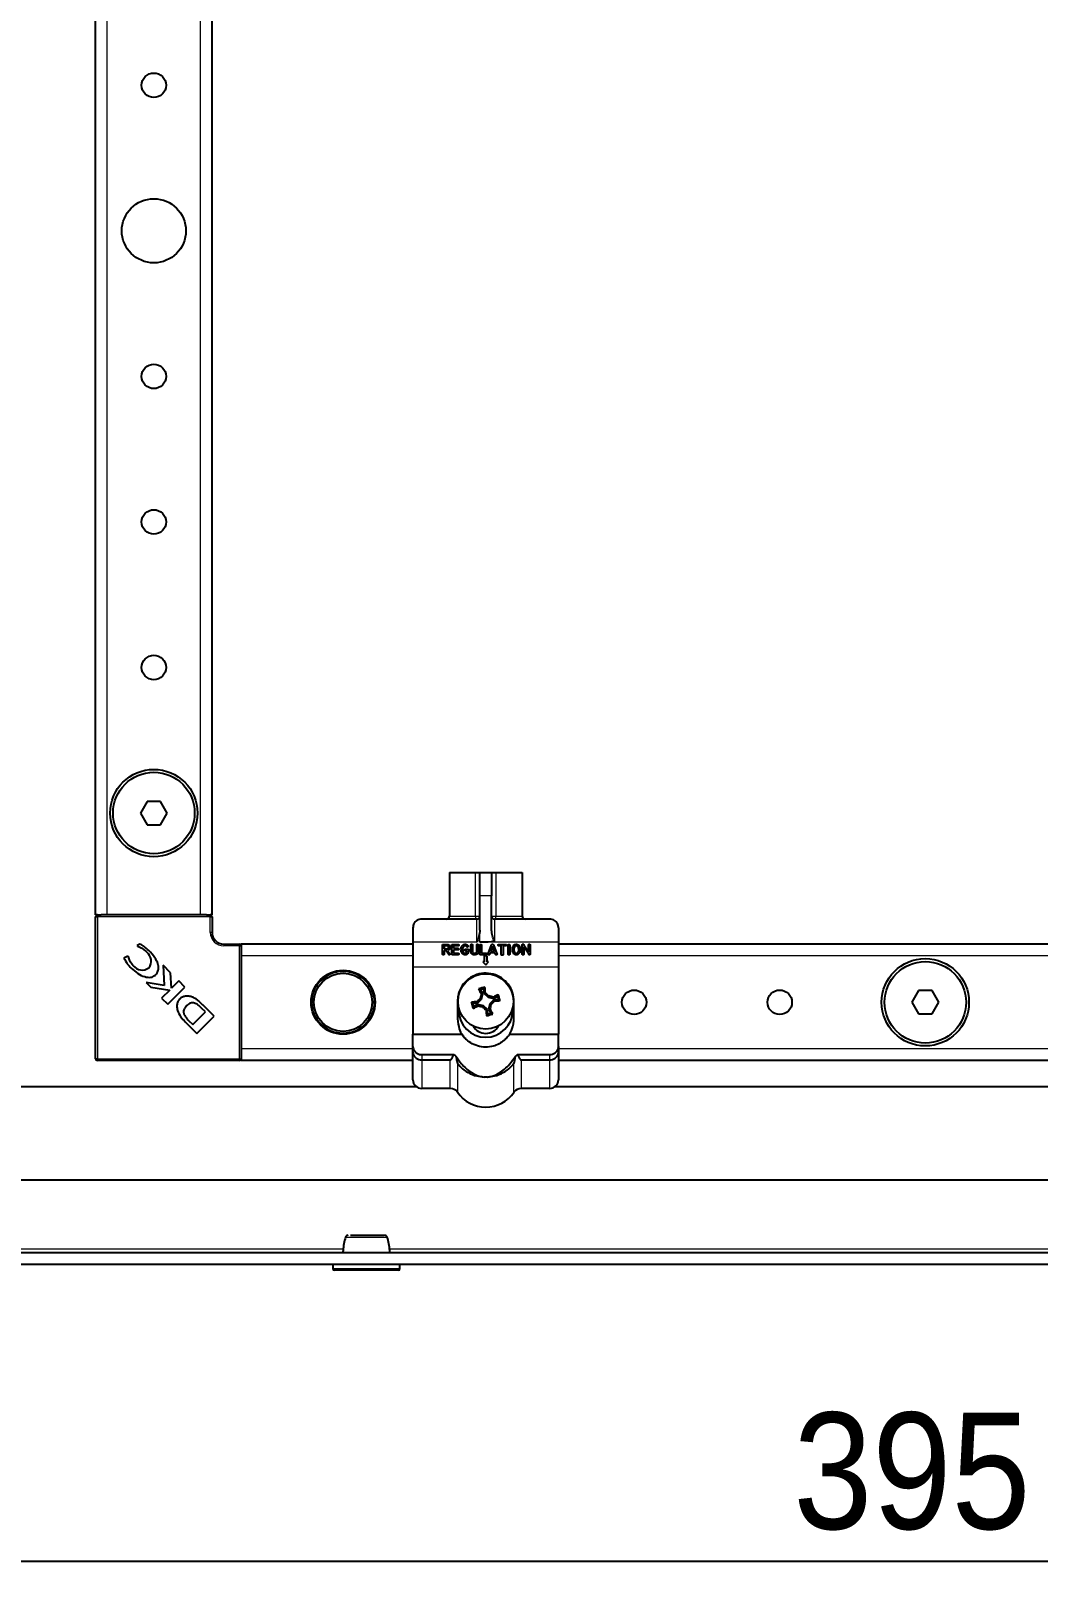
# Model space of a CAD drawing. Header units: millimetres. Extents: x -668 to 1488, y -492 to 1018.
# Drawn here: x -140.4 to 32.7, y -260.9 to 3.5 of the extents above; entities that cross this region are included whole.
import ezdxf

# ---------------------------------------------------------------- set-up
doc = ezdxf.new("R2010")
doc.units = ezdxf.units.MM
doc.linetypes.add('SLD-Сплошная', pattern=[0])
doc.layers.add('FORMAT', color=7, linetype='SLD-Сплошная')
doc.styles.add('SLDTEXTSTYLE0', font='GOTHICI.TTF', dxfattribs={"width": 0.913})
doc.styles.add('SLDTEXTSTYLE1', font='GOTHIC.TTF', dxfattribs={"width": 0.913})
doc.dimstyles.new('SLDDIMSTYLE0', dxfattribs={"dimtxt": 20, "dimasz": 10, "dimexe": 0, "dimexo": 0.0625, "dimgap": 5, "dimtad": 2, "dimdec": 1, "dimrnd": 1e-09, "dimzin": 12, "dimdsep": 46, "dimtxsty": 'SLDTEXTSTYLE0', "dimsah": 1, "dimcen": 0.09, "dimadec": 0, "dimazin": 3, "dimtfac": 1, "dimtofl": 0, "dimtmove": 0, "dimatfit": 3, "dimfxl": 0, "dimfrac": 2, "dimtolj": 1, "dimtzin": 12, "dimarcsym": 0})

# ---------------------------------------------------------------- blocks, each defined once
blk = doc.blocks.new('_D_8')
at = {"layer": 'FORMAT'}
for p, q in [((-184.72, -208.35), (-184.72, -260.34)), ((210.28, -208.35), (210.28, -260.34)), ((-184.72, -259.34), (210.28, -259.34))]:
    blk.add_line(p, q, dxfattribs=at)
for points in [[(-184.72, -259.34), (-174.72, -260.88), (-174.72, -257.8)], [(210.28, -259.34), (200.28, -257.8), (200.28, -260.88)]]:
    blk.add_solid(points, dxfattribs=at)
at = {"layer": 'FORMAT', "insert": (-9.39, -233.8), "char_height": 20, "attachment_point": 1, "style": 'SLDTEXTSTYLE1'}
blk.add_mtext('395', dxfattribs=at)

msp = doc.modelspace()

# ---------------------------------------------------------------- linework, layer by layer
at = {"color": 7, "linetype": 'SLD-Сплошная', "lineweight": 25}
for p, q in [((-129.22, -148.34), (-129.22, 686.66)), ((-109.22, -148.34), (-109.22, 686.66)), ((-120.38, -128.84), (-121.53, -130.84)), ((-118.07, -128.84), (-120.38, -128.84)), ((-116.91, -130.84), (-118.07, -128.84)), ((-121.53, -130.84), (-120.38, -132.84)), ((-118.07, -132.84), (-116.91, -130.84)), ((-120.38, -132.84), (-118.07, -132.84)), ((-68.47, -141.04), (-68.47, -148.54)), ((-68.47, -141.04), (-63.95, -141.04)), ((-63.95, -141.04), (-63.22, -141.04)), ((-63.22, -141.04), (-61.22, -141.04)), ((-63.22, -145.04), (-63.22, -141.04)), ((-61.22, -141.04), (-61.22, -145.04)), ((-61.22, -141.04), (-60.5, -141.04)), ((-60.5, -141.04), (-55.97, -141.04)), ((-55.97, -141.04), (-55.97, -148.54)), ((-63.22, -150.98), (-63.22, -145.04)), ((-61.22, -150.98), (-61.22, -145.04)), ((-128.92, -148.34), (-129.22, -148.34)), ((-129.22, -173.04), (-129.22, -148.64)), ((-128.92, -148.34), (-128.28, -148.34)), ((-127.22, -148.34), (-128.28, -148.34)), ((-111.22, -148.34), (-127.22, -148.34)), ((-110.17, -148.34), (-111.22, -148.34)), ((-110.17, -148.34), (-109.52, -148.34)), ((-109.22, -148.34), (-109.52, -148.34)), ((-109.22, -148.64), (-109.22, -151.34)), ((-74.72, -150.54), (-74.72, -153.04)), ((-63.72, -149.04), (-73.22, -149.04)), ((-51.22, -149.04), (-60.72, -149.04)), ((-49.72, -150.54), (-49.72, -153.04)), ((-121.6, -153.35), (-122.11, -153.59)), ((-107.22, -153.34), (-104.52, -153.34)), ((-74.72, -153.34), (-104.22, -153.34)), ((-104.22, -153.34), (-104.22, -153.64)), ((-74.72, -153.04), (-74.72, -157.29)), ((-49.72, -153.04), (-49.72, -157.29)), ((130.78, -153.34), (-49.72, -153.34)), ((-123.68, -155.41), (-124.37, -155.74)), ((-123.54, -155.54), (-123.68, -155.41)), ((-122.11, -153.59), (-122, -153.7)), ((-104.22, -153.64), (-104.22, -154.29)), ((-104.22, -154.29), (-104.22, -155.34)), ((-104.22, -155.34), (-104.22, -171.34)), ((-69.63, -155.06), (-69.63, -153.39)), ((-69.63, -153.39), (-68.87, -153.39)), ((-68.87, -153.66), (-69.37, -153.66)), ((-69.37, -153.66), (-69.37, -154.16)), ((-69.37, -154.16), (-68.78, -154.16)), ((-69.08, -154.43), (-69.37, -154.43)), ((-69.37, -154.43), (-69.37, -155.06)), ((-68.58, -155.14), (-69.08, -154.43)), ((-68.77, -154.42), (-68.37, -155)), ((-68.02, -155.17), (-68.02, -153.39)), ((-68.02, -153.39), (-66.96, -153.39)), ((-66.96, -155.17), (-68.02, -155.17)), ((-66.96, -153.66), (-67.76, -153.66)), ((-67.76, -153.66), (-67.76, -154.07)), ((-67.76, -154.07), (-67.01, -154.07)), ((-67.01, -154.33), (-67.76, -154.33)), ((-67.76, -154.33), (-67.76, -154.9)), ((-67.76, -154.9), (-66.96, -154.9)), ((-65.69, -154.23), (-65.2, -154.23)), ((-65.49, -154.5), (-65.69, -154.5)), ((-65.2, -154.23), (-65.2, -154.53)), ((-64.76, -154.58), (-64.76, -153.5)), ((-64.5, -153.5), (-64.5, -154.58)), ((-63.76, -154.57), (-63.76, -153.5)), ((-63.49, -153.5), (-63.49, -154.57)), ((-63.21, -155.19), (-63.21, -153.53)), ((-62.14, -155.19), (-63.21, -155.19)), ((-62.94, -153.53), (-62.94, -154.93)), ((-62.94, -154.93), (-62.14, -154.93)), ((-61.97, -155.39), (-62.47, -155.39)), ((-62.47, -155.39), (-62.47, -156.39)), ((-61.97, -156.39), (-61.97, -155.39)), ((-61.78, -155.02), (-61.21, -153.48)), ((-61.44, -154.86), (-61.54, -155.1)), ((-60.63, -154.86), (-61.44, -154.86)), ((-61.05, -153.72), (-61.35, -154.59)), ((-61.35, -154.59), (-60.72, -154.59)), ((-60.72, -154.59), (-61.05, -153.72)), ((-60.89, -153.5), (-60.29, -155.02)), ((-60.54, -155.1), (-60.63, -154.86)), ((-59.54, -153.66), (-59.96, -153.66)), ((-59.95, -153.39), (-58.84, -153.39)), ((-59.54, -155.13), (-59.54, -153.66)), ((-58.83, -153.66), (-59.23, -153.66)), ((-59.23, -153.66), (-59.23, -155.13)), ((-58.36, -155.06), (-58.36, -153.53)), ((-58.1, -153.53), (-58.1, -155.06)), ((-55.94, -155.06), (-55.94, -153.5)), ((-54.84, -155.08), (-55.68, -153.82)), ((-55.68, -153.82), (-55.68, -155.05)), ((-55.67, -153.45), (-54.86, -154.69)), ((-54.86, -154.69), (-54.86, -153.51)), ((-54.6, -153.51), (-54.6, -155.06)), ((-117.64, -156.97), (-117.46, -160.44)), ((-116.35, -158.26), (-117.64, -156.97)), ((-116.17, -160.92), (-116.35, -158.26)), ((-74.72, -157.29), (-74.72, -168.79)), ((-62.72, -156.39), (-62.22, -156.89)), ((-62.47, -156.39), (-62.72, -156.39)), ((-62.22, -156.89), (-61.72, -156.39)), ((-61.72, -156.39), (-61.97, -156.39)), ((-49.72, -157.29), (-49.72, -168.79)), ((-120.55, -159.97), (-119.76, -160.77)), ((-117.46, -160.44), (-120.55, -159.97)), ((-119.76, -160.77), (-116.49, -161.26)), ((-116.49, -161.26), (-117.88, -162.64)), ((-116.83, -163.69), (-113.87, -160.73)), ((-114.93, -159.67), (-116.17, -160.92)), ((-113.87, -160.73), (-114.93, -159.67)), ((-63.13, -161.16), (-63.43, -161.04)), ((-63.13, -161.16), (-62.55, -160.99)), ((-62.73, -161.85), (-63.13, -161.16)), ((-62.55, -160.99), (-62.36, -160.72)), ((-62.55, -160.99), (-62.52, -161.79)), ((-117.88, -162.64), (-116.83, -163.69)), ((-110.76, -163.85), (-110.78, -163.83)), ((-108.87, -165.74), (-110.76, -163.85)), ((-67.07, -163.19), (-67.07, -166.19)), ((-64.43, -163.52), (-64.69, -163.33)), ((-64.43, -163.52), (-63.63, -163.49)), ((-64.26, -164.1), (-64.43, -163.52)), ((-63.57, -163.7), (-64.26, -164.1)), ((-63.63, -163.49), (-63.73, -163.27)), ((-63.63, -163.49), (-62.96, -162.79)), ((-63.57, -163.7), (-63.53, -163.94)), ((-62.63, -163.93), (-63.57, -163.7)), ((-62.96, -162.79), (-63.17, -162.67)), ((-62.73, -161.85), (-62.97, -161.88)), ((-62.96, -162.79), (-62.73, -161.85)), ((-62.52, -161.79), (-62.3, -161.69)), ((-62.52, -161.79), (-61.82, -162.46)), ((-61.82, -162.46), (-61.7, -162.24)), ((-61.82, -162.46), (-60.88, -162.69)), ((-61.49, -163.6), (-61.72, -164.54)), ((-60.82, -162.9), (-61.49, -163.6)), ((-61.49, -163.6), (-61.27, -163.71)), ((-60.88, -162.69), (-60.91, -162.44)), ((-60.88, -162.69), (-60.19, -162.28)), ((-60.02, -162.86), (-60.82, -162.9)), ((-60.82, -162.9), (-60.72, -163.12)), ((-60.19, -162.28), (-60.07, -161.98)), ((-60.19, -162.28), (-60.02, -162.86)), ((-60.02, -162.86), (-59.75, -163.06)), ((-57.37, -166.19), (-57.37, -163.19)), ((12.12, -161.34), (10.97, -163.34)), ((10.97, -163.34), (12.12, -165.34)), ((14.43, -161.34), (12.12, -161.34)), ((15.59, -163.34), (14.43, -161.34)), ((14.43, -165.34), (15.59, -163.34)), ((-113.27, -166.45), (-112.53, -167.17)), ((-112.53, -167.17), (-110.35, -164.99)), ((-111.83, -168.7), (-108.87, -165.74)), ((-110.35, -164.99), (-111.03, -164.33)), ((-66.87, -164.69), (-67.07, -164.69)), ((-64.26, -164.1), (-64.38, -164.4)), ((-62.63, -163.93), (-62.74, -164.14)), ((-61.93, -164.6), (-62.63, -163.93)), ((-61.93, -164.6), (-62.15, -164.7)), ((-61.9, -165.4), (-62.09, -165.66)), ((-61.9, -165.4), (-61.93, -164.6)), ((-61.31, -165.23), (-61.9, -165.4)), ((-61.72, -164.54), (-61.47, -164.5)), ((-61.72, -164.54), (-61.31, -165.23)), ((-61.31, -165.23), (-61.01, -165.35)), ((-57.37, -164.69), (-57.57, -164.69)), ((12.12, -165.34), (14.43, -165.34)), ((-113.82, -166.7), (-111.83, -168.7)), ((-74.72, -170.94), (-74.72, -168.79)), ((-74.72, -168.79), (-66.32, -168.79)), ((-58.13, -168.79), (-49.72, -168.79)), ((-49.72, -170.94), (-49.72, -168.79)), ((-104.22, -171.34), (-104.22, -172.4)), ((-74.72, -171.85), (-74.72, -170.94)), ((-74.72, -176.64), (-74.72, -171.85)), ((-49.72, -170.94), (-49.72, -171.85)), ((-49.72, -171.85), (-49.72, -176.64)), ((-104.52, -173.34), (-128.92, -173.34)), ((-104.22, -172.4), (-104.22, -173.04)), ((-104.22, -173.04), (-104.22, -173.34)), ((-74.72, -173.34), (-104.22, -173.34)), ((-73.22, -172.33), (-67.71, -172.33)), ((-73.22, -173.22), (-68.31, -173.22)), ((-56.74, -172.33), (-51.22, -172.33)), ((-56.13, -173.22), (-51.22, -173.22)), ((130.78, -173.34), (-49.72, -173.34)), ((-74.12, -177.84), (-173.97, -177.84)), ((-68.31, -178.14), (-73.22, -178.14)), ((-51.22, -178.14), (-56.13, -178.14)), ((156.28, -177.84), (-50.32, -177.84)), ((-176.72, -193.84), (156.28, -193.84)), ((-182.42, -206.34), (207.98, -206.34)), ((-182.42, -208.34), (207.98, -208.34)), ((-88.47, -208.34), (-88.47, -209.09)), ((-76.97, -209.09), (-76.97, -208.34)), ((-77.22, -209.34), (-88.22, -209.34))]:
    msp.add_line(p, q, dxfattribs=at)
at = {"color": 7, "linetype": 'SLD-Сплошная', "lineweight": 18}
for p, q in [((-127.22, -148.34), (-127.22, 686.66)), ((-111.22, -148.34), (-111.22, 686.66)), ((-63.95, -148.54), (-63.95, -141.04)), ((-60.5, -141.04), (-60.5, -148.54)), ((-61.22, -145.04), (-63.22, -145.04)), ((-129.22, -148.64), (-128.92, -148.64)), ((-128.92, -148.34), (-128.92, -148.64)), ((-128.92, -148.64), (-128.92, -173.04)), ((-109.52, -148.64), (-128.92, -148.64)), ((-109.52, -148.34), (-109.52, -148.64)), ((-109.52, -151.34), (-109.52, -148.64)), ((-109.52, -148.64), (-109.22, -148.64)), ((-68.47, -148.54), (-63.95, -148.54)), ((-63.95, -148.54), (-63.22, -148.54)), ((-63.72, -153.04), (-63.72, -149.04)), ((-61.22, -148.54), (-60.5, -148.54)), ((-60.72, -149.04), (-60.72, -152.97)), ((-60.5, -148.54), (-55.97, -148.54)), ((-109.22, -151.34), (-109.52, -151.34)), ((-107.22, -153.34), (-107.22, -153.64)), ((-104.52, -153.34), (-104.52, -153.64)), ((-63.72, -153.04), (-74.72, -153.04)), ((-63.22, -153.04), (-63.22, -150.98)), ((-49.72, -153.04), (-63.22, -153.04)), ((-104.52, -153.64), (-107.22, -153.64)), ((-104.52, -173.04), (-104.52, -153.64)), ((-104.52, -153.64), (-104.22, -153.64)), ((-74.72, -155.34), (-104.22, -155.34)), ((130.78, -155.34), (-49.72, -155.34)), ((-49.72, -157.29), (-74.72, -157.29)), ((-74.72, -171.34), (-104.22, -171.34)), ((130.78, -171.34), (-49.72, -171.34)), ((-128.92, -173.04), (-129.22, -173.04)), ((-128.92, -173.04), (-128.92, -173.34)), ((-128.92, -173.04), (-104.52, -173.04)), ((-104.52, -173.04), (-104.52, -173.34)), ((-104.52, -173.04), (-104.22, -173.04)), ((-73.22, -172.33), (-73.22, -173.22)), ((-73.22, -173.22), (-73.22, -178.14)), ((-68.31, -178.14), (-68.31, -173.22)), ((-67.08, -173.82), (-67.08, -178.79)), ((-57.37, -178.79), (-57.37, -173.82)), ((-56.13, -173.22), (-56.13, -178.14)), ((-51.22, -173.22), (-51.22, -172.33)), ((-51.22, -178.14), (-51.22, -173.22)), ((-86.69, -205.74), (-182.12, -205.74)), ((104.31, -205.74), (-78.75, -205.74)), ((-88.47, -209.09), (-76.97, -209.09))]:
    msp.add_line(p, q, dxfattribs=at)
at = {"color": 7, "linetype": 'SLD-Сплошная', "lineweight": 18, "flags": 128}
for points in [[(-63.95, -148.54), (-63.95, -148.64), (-63.96, -148.73), (-63.97, -148.82), (-63.99, -148.9), (-64.01, -148.96), (-64.03, -149), (-64.06, -149.03), (-64.08, -149.04)], [(-60.36, -149.04), (-60.39, -149.03), (-60.41, -149), (-60.44, -148.96), (-60.46, -148.9), (-60.48, -148.82), (-60.49, -148.73), (-60.5, -148.64), (-60.5, -148.54)]]:
    msp.add_lwpolyline(points, dxfattribs=at)
at = {"color": 7, "linetype": 'SLD-Сплошная', "lineweight": 25}
for centre, radius in [((-119.22, -5.84), 2.1), ((-119.22, -30.84), 5.5), ((-119.22, -55.84), 2.1), ((-119.22, -80.84), 2.1), ((-119.22, -105.84), 2.1), ((-119.22, -130.84), 7.5), ((-119.22, -130.84), 7), ((13.28, -163.34), 7.5), ((-86.72, -163.34), 5.5), ((-86.72, -163.34), 5), ((-62.22, -163.19), 4.75), ((13.28, -163.34), 7), ((-36.72, -163.34), 2.1), ((-11.72, -163.34), 2.1)]:
    msp.add_circle(centre, radius, dxfattribs=at)
at = {"color": 7, "linetype": 'SLD-Сплошная', "lineweight": 18}
msp.add_circle((-86.72, -163.34), 5.3, dxfattribs=at)
at = {"color": 7, "linetype": 'SLD-Сплошная', "lineweight": 25}
for centre, radius, start, end in [((-128.92, -148.64), 0.3, 90, 180), ((-109.52, -148.64), 0.3, 0, 90), ((-68.97, -148.54), 0.5, 270, 0), ((-63.72, -148.54), 0.5, 270, 0), ((-60.72, -148.54), 0.5, 180, 270), ((-55.47, -148.54), 0.5, 180, 270), ((-107.22, -151.34), 2, 180, 270), ((-104.52, -153.64), 0.3, 0, 90), ((-121.63, -156.27), 1.94, 323.3097, 52.3464), ((-121.23, -155.83), 1.97, 218.454, 305.887), ((-41.93, -232.76), 74.88, 105.834, 106.6907), ((-2.67, -128.25), 69.05, 208.3479, 209.1477), ((-131.22, -165.75), 69.05, 3.3769, 4.1768), ((-59.66, -232.19), 69.05, 93.3769, 94.1768), ((7.34, -142.9), 74.88, 195.834, 196.6907), ((-8.35, -214.75), 75.61, 136.4711, 137.0889), ((10.21, -180.9), 75.61, 165.4358, 166.0536), ((-113.78, -217.06), 75.61, 46.4711, 47.0889), ((-79.93, -235.62), 75.61, 75.4358, 76.0536), ((-134.65, -145.49), 75.61, 345.4358, 346.0536), ((-116.09, -111.64), 75.61, 316.4711, 317.0889), ((-27.28, -222.75), 69.05, 118.3479, 119.1477), ((-64.78, -94.19), 69.05, 273.3769, 274.1768), ((-131.79, -183.49), 74.88, 15.834, 16.6907), ((-110.61, -163.04), 4.87, 200.3445, 228.7777), ((-108.8, -162.27), 6.12, 216.9888, 223.0744), ((-62.22, -164.69), 4.65, 180, 0), ((-97.16, -103.64), 69.05, 298.3479, 299.1477), ((-44.52, -90.76), 75.61, 255.4358, 256.0536), ((-10.67, -109.32), 75.61, 226.4711, 227.0889), ((6.78, -160.63), 69.05, 183.3769, 184.1768), ((-82.52, -93.63), 74.88, 285.834, 286.6907), ((-121.78, -198.13), 69.05, 28.3479, 29.1477), ((-62.22, -166.19), 2.5, 209.1764, 330.8236), ((-128.92, -173.04), 0.3, 180, 270), ((-104.52, -173.04), 0.3, 270, 0), ((-73.22, -176.64), 1.5, 180, 270), ((-51.22, -176.64), 1.5, 270, 0), ((-68.31, -179.64), 1.5, 34.5604, 90), ((-62.22, -175.45), 5.9, 214.5604, 325.4396), ((-56.13, -179.64), 1.5, 90, 145.4396), ((-85.83, -203.84), 0.5, 89.954, 164.439), ((-79.61, -203.84), 0.5, 15.4585, 90.0363), ((-88.22, -209.09), 0.25, 180, 270), ((-77.22, -209.09), 0.25, 270, 0)]:
    msp.add_arc(centre, radius, start, end, dxfattribs=at)
at = {"color": 7, "linetype": 'SLD-Сплошная', "lineweight": 18}
msp.add_arc((-107.22, -151.34), 2.3, 180, 270, dxfattribs=at)
at = {"color": 7, "linetype": 'SLD-Сплошная', "lineweight": 25}
msp.add_ellipse((15365.96, -153.04), major_axis=(15429.18, 0), ratio=0.000259, start_param=3.123591, end_param=3.141593, dxfattribs=at)
for points, knots in [([(-73.22, -149.04), (-73.22, -149.04), (-73.29, -149.04), (-73.64, -149.07), (-74.17, -149.3), (-74.64, -149.88), (-74.7, -150.35), (-74.72, -150.54)], [0, 0, 0, 0, 0.003231, 0.101221, 0.514725, 0.80586, 1, 1, 1, 1]), ([(-49.72, -150.54), (-49.75, -150.35), (-49.8, -149.88), (-50.27, -149.3), (-50.8, -149.07), (-51.15, -149.04), (-51.22, -149.04), (-51.22, -149.04)], [0, 0, 0, 0, 0.19414, 0.485275, 0.898779, 0.996769, 1, 1, 1, 1]), ([(-120.08, -154.45), (-120.35, -154.2), (-120.81, -153.78), (-121.36, -153.47), (-121.6, -153.35)], [0, 0, 0, 0, 0.577653, 1, 1, 1, 1]), ([(-63.22, -150.98), (-63.26, -151.32), (-63.34, -152.02), (-63.6, -152.69), (-63.72, -153.04), (-63.72, -153.04)], [0, 0, 0, 0, 0.475461, 0.994056, 1, 1, 1, 1]), ([(-60.72, -152.97), (-60.72, -152.97), (-60.73, -152.97), (-60.73, -152.97), (-60.75, -152.95), (-60.78, -152.87), (-60.9, -152.53), (-61.12, -151.9), (-61.19, -151.31), (-61.22, -150.98)], [0, 0, 0, 0, 0.00167, 0.003889, 0.009531, 0.034361, 0.132751, 0.526214, 1, 1, 1, 1]), ([(-124.37, -155.74), (-124.18, -156.08), (-123.84, -156.71), (-123.36, -157.23), (-123.13, -157.47)], [0, 0, 0, 0, 0.5368, 1, 1, 1, 1]), ([(-122.77, -157.06), (-122.99, -156.8), (-123.36, -156.35), (-123.49, -155.78), (-123.54, -155.54)], [0, 0, 0, 0, 0.579608, 1, 1, 1, 1]), ([(-122, -153.7), (-121.68, -153.85), (-121.11, -154.11), (-120.65, -154.54), (-120.44, -154.73)], [0, 0, 0, 0, 0.547643, 1, 1, 1, 1]), ([(-118.96, -158.68), (-118.83, -158.51), (-118.54, -158.18), (-118.38, -157.48), (-118.51, -156.61), (-119.07, -155.53), (-119.71, -154.85), (-120.08, -154.45)], [0, 0, 0, 0, 0.1305321, 0.2660311, 0.4239974, 0.666819, 1, 1, 1, 1]), ([(-69.51, -155.19), (-69.53, -155.19), (-69.57, -155.19), (-69.61, -155.15), (-69.63, -155.1), (-69.63, -155.07), (-69.63, -155.06)], [0, 0, 0, 0, 0.280437, 0.558281, 0.778899, 1, 1, 1, 1]), ([(-69.37, -155.06), (-69.37, -155.08), (-69.37, -155.12), (-69.41, -155.17), (-69.46, -155.19), (-69.49, -155.19), (-69.51, -155.19)], [0, 0, 0, 0, 0.2804979, 0.5583245, 0.7788676, 1, 1, 1, 1]), ([(-68.87, -153.39), (-68.8, -153.4), (-68.66, -153.41), (-68.55, -153.49), (-68.5, -153.53)], [0, 0, 0, 0, 0.559747, 1, 1, 1, 1]), ([(-68.68, -153.73), (-68.71, -153.7), (-68.77, -153.66), (-68.84, -153.66), (-68.87, -153.66)], [0, 0, 0, 0, 0.559136, 1, 1, 1, 1]), ([(-68.78, -154.16), (-68.76, -154.16), (-68.72, -154.15), (-68.69, -154.13), (-68.67, -154.11)], [0, 0, 0, 0, 0.558174, 1, 1, 1, 1]), ([(-68.53, -154.33), (-68.57, -154.36), (-68.65, -154.41), (-68.73, -154.42), (-68.77, -154.42)], [0, 0, 0, 0, 0.56031, 1, 1, 1, 1]), ([(-68.6, -153.92), (-68.6, -153.88), (-68.61, -153.8), (-68.66, -153.75), (-68.68, -153.73)], [0, 0, 0, 0, 0.559692, 1, 1, 1, 1]), ([(-68.67, -154.11), (-68.66, -154.1), (-68.63, -154.07), (-68.6, -154), (-68.6, -153.95), (-68.6, -153.92)], [0, 0, 0, 0, 0.279917, 0.56006, 1, 1, 1, 1]), ([(-68.49, -155.19), (-68.5, -155.19), (-68.52, -155.19), (-68.56, -155.17), (-68.57, -155.15), (-68.58, -155.14)], [0, 0, 0, 0, 0.28022, 0.561305, 1, 1, 1, 1]), ([(-68.34, -153.92), (-68.34, -154.01), (-68.36, -154.17), (-68.48, -154.29), (-68.53, -154.33)], [0, 0, 0, 0, 0.559457, 1, 1, 1, 1]), ([(-68.5, -153.53), (-68.45, -153.59), (-68.35, -153.71), (-68.34, -153.85), (-68.34, -153.92)], [0, 0, 0, 0, 0.5589475, 1, 1, 1, 1]), ([(-68.34, -155.06), (-68.34, -155.08), (-68.35, -155.12), (-68.39, -155.16), (-68.44, -155.19), (-68.47, -155.19), (-68.49, -155.19)], [0, 0, 0, 0, 0.278138, 0.558544, 0.779161, 1, 1, 1, 1]), ([(-68.37, -155), (-68.36, -155.01), (-68.34, -155.03), (-68.34, -155.05), (-68.34, -155.06)], [0, 0, 0, 0, 0.561079, 1, 1, 1, 1]), ([(-67.01, -154.07), (-66.99, -154.07), (-66.95, -154.07), (-66.89, -154.1), (-66.86, -154.15), (-66.86, -154.18), (-66.86, -154.2)], [0, 0, 0, 0, 0.280945, 0.559897, 0.779525, 1, 1, 1, 1]), ([(-66.86, -154.2), (-66.86, -154.22), (-66.86, -154.26), (-66.92, -154.32), (-66.98, -154.33), (-67.01, -154.33)], [0, 0, 0, 0, 0.281099, 0.559768, 1, 1, 1, 1]), ([(-66.96, -153.39), (-66.94, -153.4), (-66.9, -153.4), (-66.84, -153.43), (-66.81, -153.48), (-66.81, -153.51), (-66.81, -153.53)], [0, 0, 0, 0, 0.280872, 0.559701, 0.779382, 1, 1, 1, 1]), ([(-66.81, -153.53), (-66.81, -153.55), (-66.81, -153.59), (-66.87, -153.65), (-66.93, -153.66), (-66.96, -153.66)], [0, 0, 0, 0, 0.2810527, 0.5596626, 1, 1, 1, 1]), ([(-66.96, -154.9), (-66.94, -154.91), (-66.9, -154.91), (-66.84, -154.94), (-66.81, -154.99), (-66.81, -155.02), (-66.81, -155.04)], [0, 0, 0, 0, 0.280912, 0.559714, 0.779499, 1, 1, 1, 1]), ([(-66.81, -155.04), (-66.81, -155.06), (-66.81, -155.1), (-66.87, -155.16), (-66.93, -155.17), (-66.96, -155.17)], [0, 0, 0, 0, 0.281214, 0.559901, 1, 1, 1, 1]), ([(-66.47, -154.3), (-66.46, -154.16), (-66.45, -153.92), (-66.32, -153.71), (-66.27, -153.62)], [0, 0, 0, 0, 0.56034, 1, 1, 1, 1]), ([(-66.28, -154.9), (-66.34, -154.8), (-66.45, -154.61), (-66.46, -154.39), (-66.47, -154.3)], [0, 0, 0, 0, 0.5593467, 1, 1, 1, 1]), ([(-65.75, -155.19), (-65.81, -155.19), (-65.92, -155.18), (-66.12, -155.09), (-66.22, -154.97), (-66.28, -154.9)], [0, 0, 0, 0, 0.2803143, 0.5605072, 1, 1, 1, 1]), ([(-66.27, -153.62), (-66.19, -153.54), (-66.06, -153.4), (-65.86, -153.38), (-65.78, -153.37)], [0, 0, 0, 0, 0.5592171, 1, 1, 1, 1]), ([(-65.79, -153.63), (-65.82, -153.64), (-65.9, -153.64), (-66.02, -153.72), (-66.18, -153.93), (-66.19, -154.15), (-66.2, -154.3)], [0, 0, 0, 0, 0.125332, 0.250695, 0.500738, 1, 1, 1, 1]), ([(-66.2, -154.3), (-66.2, -154.38), (-66.19, -154.53), (-66.11, -154.67), (-66.08, -154.72)], [0, 0, 0, 0, 0.55998, 1, 1, 1, 1]), ([(-66.08, -154.72), (-66.04, -154.79), (-65.95, -154.9), (-65.82, -154.92), (-65.76, -154.93)], [0, 0, 0, 0, 0.560858, 1, 1, 1, 1]), ([(-65.82, -154.37), (-65.82, -154.35), (-65.81, -154.31), (-65.78, -154.26), (-65.73, -154.24), (-65.7, -154.23), (-65.69, -154.23)], [0, 0, 0, 0, 0.280637, 0.55889, 0.779144, 1, 1, 1, 1]), ([(-65.69, -154.5), (-65.71, -154.5), (-65.75, -154.49), (-65.8, -154.46), (-65.82, -154.41), (-65.82, -154.38), (-65.82, -154.37)], [0, 0, 0, 0, 0.280664, 0.558735, 0.779002, 1, 1, 1, 1]), ([(-65.6, -153.68), (-65.63, -153.66), (-65.69, -153.64), (-65.76, -153.63), (-65.79, -153.63)], [0, 0, 0, 0, 0.558634, 1, 1, 1, 1]), ([(-65.78, -153.37), (-65.71, -153.37), (-65.59, -153.38), (-65.48, -153.44), (-65.43, -153.46)], [0, 0, 0, 0, 0.560514, 1, 1, 1, 1]), ([(-65.76, -154.93), (-65.73, -154.93), (-65.67, -154.92), (-65.57, -154.87), (-65.54, -154.8), (-65.52, -154.76)], [0, 0, 0, 0, 0.281265, 0.561609, 1, 1, 1, 1]), ([(-65.4, -155.07), (-65.46, -155.11), (-65.57, -155.18), (-65.69, -155.19), (-65.75, -155.19)], [0, 0, 0, 0, 0.558998, 1, 1, 1, 1]), ([(-65.49, -153.8), (-65.51, -153.77), (-65.54, -153.73), (-65.58, -153.7), (-65.6, -153.68)], [0, 0, 0, 0, 0.560467, 1, 1, 1, 1]), ([(-65.52, -154.76), (-65.51, -154.71), (-65.49, -154.63), (-65.49, -154.54), (-65.49, -154.5)], [0, 0, 0, 0, 0.559597, 1, 1, 1, 1]), ([(-65.38, -153.86), (-65.41, -153.85), (-65.45, -153.85), (-65.48, -153.81), (-65.49, -153.8)], [0, 0, 0, 0, 0.558039, 1, 1, 1, 1]), ([(-65.43, -153.46), (-65.39, -153.49), (-65.33, -153.55), (-65.28, -153.62), (-65.26, -153.65)], [0, 0, 0, 0, 0.559542, 1, 1, 1, 1]), ([(-65.2, -154.53), (-65.2, -154.64), (-65.21, -154.85), (-65.35, -155), (-65.4, -155.07)], [0, 0, 0, 0, 0.560493, 1, 1, 1, 1]), ([(-65.23, -153.73), (-65.23, -153.75), (-65.24, -153.79), (-65.29, -153.83), (-65.34, -153.85), (-65.37, -153.86), (-65.38, -153.86)], [0, 0, 0, 0, 0.277709, 0.558209, 0.77892, 1, 1, 1, 1]), ([(-65.26, -153.65), (-65.25, -153.66), (-65.24, -153.69), (-65.23, -153.72), (-65.23, -153.73)], [0, 0, 0, 0, 0.560691, 1, 1, 1, 1]), ([(-64.76, -153.5), (-64.76, -153.49), (-64.76, -153.45), (-64.73, -153.4), (-64.69, -153.37), (-64.66, -153.37), (-64.64, -153.37)], [0, 0, 0, 0, 0.280849, 0.55949, 0.779158, 1, 1, 1, 1]), ([(-64.55, -155.06), (-64.62, -154.98), (-64.74, -154.85), (-64.76, -154.66), (-64.76, -154.58)], [0, 0, 0, 0, 0.558332, 1, 1, 1, 1]), ([(-64.64, -153.37), (-64.62, -153.37), (-64.58, -153.37), (-64.53, -153.4), (-64.5, -153.46), (-64.5, -153.49), (-64.5, -153.5)], [0, 0, 0, 0, 0.2809103, 0.559174, 0.7791663, 1, 1, 1, 1]), ([(-64.11, -155.19), (-64.2, -155.19), (-64.36, -155.19), (-64.49, -155.1), (-64.55, -155.06)], [0, 0, 0, 0, 0.55925, 1, 1, 1, 1]), ([(-64.5, -154.58), (-64.5, -154.64), (-64.49, -154.75), (-64.41, -154.82), (-64.38, -154.85)], [0, 0, 0, 0, 0.5603128, 1, 1, 1, 1]), ([(-64.38, -154.85), (-64.34, -154.88), (-64.26, -154.93), (-64.17, -154.93), (-64.13, -154.93)], [0, 0, 0, 0, 0.559441, 1, 1, 1, 1]), ([(-64.13, -154.93), (-64.07, -154.92), (-63.96, -154.91), (-63.83, -154.83), (-63.76, -154.7), (-63.76, -154.61), (-63.76, -154.57)], [0, 0, 0, 0, 0.280935, 0.559487, 0.779245, 1, 1, 1, 1]), ([(-63.49, -154.57), (-63.5, -154.66), (-63.51, -154.85), (-63.67, -155.06), (-63.89, -155.17), (-64.03, -155.18), (-64.11, -155.19)], [0, 0, 0, 0, 0.280416, 0.558636, 0.778958, 1, 1, 1, 1]), ([(-63.76, -153.5), (-63.76, -153.49), (-63.75, -153.45), (-63.73, -153.4), (-63.68, -153.37), (-63.65, -153.37), (-63.64, -153.37)], [0, 0, 0, 0, 0.2809, 0.559498, 0.779148, 1, 1, 1, 1]), ([(-63.64, -153.37), (-63.61, -153.37), (-63.57, -153.37), (-63.52, -153.41), (-63.5, -153.46), (-63.49, -153.49), (-63.49, -153.5)], [0, 0, 0, 0, 0.280888, 0.559023, 0.779155, 1, 1, 1, 1]), ([(-63.21, -153.53), (-63.2, -153.51), (-63.2, -153.47), (-63.18, -153.42), (-63.13, -153.4), (-63.1, -153.4), (-63.08, -153.39)], [0, 0, 0, 0, 0.280912, 0.559405, 0.779108, 1, 1, 1, 1]), ([(-63.08, -153.39), (-63.06, -153.4), (-63.02, -153.4), (-62.97, -153.43), (-62.94, -153.48), (-62.94, -153.51), (-62.94, -153.53)], [0, 0, 0, 0, 0.280813, 0.559099, 0.77917, 1, 1, 1, 1]), ([(-62.14, -154.93), (-62.12, -154.93), (-62.08, -154.93), (-62.02, -154.96), (-61.99, -155.01), (-61.99, -155.04), (-61.99, -155.06)], [0, 0, 0, 0, 0.280855, 0.559718, 0.779518, 1, 1, 1, 1]), ([(-61.99, -155.06), (-61.99, -155.08), (-61.99, -155.12), (-62.05, -155.19), (-62.11, -155.19), (-62.14, -155.19)], [0, 0, 0, 0, 0.2812663, 0.5600784, 1, 1, 1, 1]), ([(-61.79, -155.07), (-61.79, -155.06), (-61.79, -155.04), (-61.78, -155.02), (-61.78, -155.02)], [0, 0, 0, 0, 0.559504, 1, 1, 1, 1]), ([(-61.67, -155.19), (-61.69, -155.19), (-61.72, -155.19), (-61.76, -155.15), (-61.79, -155.11), (-61.79, -155.08), (-61.79, -155.07)], [0, 0, 0, 0, 0.279579, 0.559194, 0.779582, 1, 1, 1, 1]), ([(-61.54, -155.1), (-61.54, -155.12), (-61.55, -155.15), (-61.6, -155.19), (-61.64, -155.19), (-61.67, -155.19)], [0, 0, 0, 0, 0.28077, 0.560807, 1, 1, 1, 1]), ([(-61.21, -153.48), (-61.2, -153.46), (-61.19, -153.43), (-61.14, -153.38), (-61.09, -153.37), (-61.06, -153.37)], [0, 0, 0, 0, 0.281465, 0.561772, 1, 1, 1, 1]), ([(-61.06, -153.37), (-61.04, -153.37), (-60.99, -153.38), (-60.92, -153.41), (-60.9, -153.47), (-60.89, -153.5)], [0, 0, 0, 0, 0.281226, 0.561522, 1, 1, 1, 1]), ([(-60.43, -155.19), (-60.44, -155.19), (-60.47, -155.19), (-60.52, -155.16), (-60.53, -155.12), (-60.54, -155.1)], [0, 0, 0, 0, 0.280695, 0.560335, 1, 1, 1, 1]), ([(-60.28, -155.07), (-60.28, -155.09), (-60.29, -155.13), (-60.33, -155.17), (-60.38, -155.19), (-60.41, -155.19), (-60.43, -155.19)], [0, 0, 0, 0, 0.278517, 0.558613, 0.779333, 1, 1, 1, 1]), ([(-60.29, -155.02), (-60.29, -155.03), (-60.28, -155.04), (-60.28, -155.06), (-60.28, -155.07)], [0, 0, 0, 0, 0.5600811, 1, 1, 1, 1]), ([(-60.09, -153.53), (-60.09, -153.51), (-60.09, -153.47), (-60.05, -153.42), (-60, -153.4), (-59.97, -153.4), (-59.95, -153.39)], [0, 0, 0, 0, 0.280713, 0.558701, 0.779045, 1, 1, 1, 1]), ([(-59.96, -153.66), (-59.98, -153.66), (-60.02, -153.66), (-60.07, -153.62), (-60.09, -153.57), (-60.09, -153.54), (-60.09, -153.53)], [0, 0, 0, 0, 0.2807603, 0.5588212, 0.7789154, 1, 1, 1, 1]), ([(-59.39, -155.26), (-59.42, -155.26), (-59.46, -155.26), (-59.51, -155.23), (-59.54, -155.18), (-59.54, -155.14), (-59.54, -155.13)], [0, 0, 0, 0, 0.280822, 0.559059, 0.779094, 1, 1, 1, 1]), ([(-59.23, -155.13), (-59.23, -155.15), (-59.23, -155.2), (-59.3, -155.26), (-59.36, -155.26), (-59.39, -155.26)], [0, 0, 0, 0, 0.280801, 0.559621, 1, 1, 1, 1]), ([(-58.84, -153.39), (-58.81, -153.4), (-58.77, -153.4), (-58.71, -153.42), (-58.68, -153.47), (-58.68, -153.51), (-58.68, -153.53)], [0, 0, 0, 0, 0.280951, 0.559967, 0.779431, 1, 1, 1, 1]), ([(-58.68, -153.53), (-58.68, -153.55), (-58.68, -153.59), (-58.74, -153.65), (-58.8, -153.66), (-58.83, -153.66)], [0, 0, 0, 0, 0.281019, 0.559679, 1, 1, 1, 1]), ([(-58.36, -153.53), (-58.36, -153.51), (-58.36, -153.47), (-58.33, -153.42), (-58.29, -153.4), (-58.26, -153.4), (-58.24, -153.39)], [0, 0, 0, 0, 0.280828, 0.559417, 0.779393, 1, 1, 1, 1]), ([(-58.24, -155.19), (-58.26, -155.19), (-58.3, -155.19), (-58.35, -155.15), (-58.36, -155.1), (-58.36, -155.07), (-58.36, -155.06)], [0, 0, 0, 0, 0.280437, 0.558281, 0.778899, 1, 1, 1, 1]), ([(-58.24, -153.39), (-58.22, -153.4), (-58.18, -153.4), (-58.13, -153.43), (-58.1, -153.48), (-58.1, -153.51), (-58.1, -153.53)], [0, 0, 0, 0, 0.2807653, 0.5591779, 0.7791749, 1, 1, 1, 1]), ([(-58.1, -155.06), (-58.1, -155.08), (-58.1, -155.12), (-58.14, -155.17), (-58.19, -155.19), (-58.23, -155.19), (-58.24, -155.19)], [0, 0, 0, 0, 0.280518, 0.5583, 0.778735, 1, 1, 1, 1]), ([(-57.64, -154.29), (-57.64, -154.17), (-57.62, -153.95), (-57.52, -153.75), (-57.47, -153.66)], [0, 0, 0, 0, 0.559914, 1, 1, 1, 1]), ([(-57.46, -154.91), (-57.52, -154.8), (-57.63, -154.61), (-57.64, -154.39), (-57.64, -154.29)], [0, 0, 0, 0, 0.559149, 1, 1, 1, 1]), ([(-57.47, -153.66), (-57.41, -153.57), (-57.28, -153.41), (-57.08, -153.38), (-57, -153.37)], [0, 0, 0, 0, 0.560137, 1, 1, 1, 1]), ([(-56.97, -155.19), (-57.02, -155.19), (-57.13, -155.18), (-57.32, -155.09), (-57.41, -154.98), (-57.46, -154.91)], [0, 0, 0, 0, 0.280367, 0.560574, 1, 1, 1, 1]), ([(-57.28, -153.84), (-57.32, -153.92), (-57.38, -154.06), (-57.38, -154.22), (-57.38, -154.29)], [0, 0, 0, 0, 0.559075, 1, 1, 1, 1]), ([(-57.38, -154.29), (-57.38, -154.38), (-57.37, -154.53), (-57.3, -154.67), (-57.27, -154.73)], [0, 0, 0, 0, 0.560273, 1, 1, 1, 1]), ([(-57, -153.63), (-57.03, -153.64), (-57.1, -153.65), (-57.21, -153.72), (-57.25, -153.79), (-57.28, -153.84)], [0, 0, 0, 0, 0.279832, 0.559843, 1, 1, 1, 1]), ([(-57.27, -154.73), (-57.23, -154.79), (-57.15, -154.9), (-57.02, -154.92), (-56.97, -154.93)], [0, 0, 0, 0, 0.560567, 1, 1, 1, 1]), ([(-57, -153.37), (-56.94, -153.37), (-56.82, -153.38), (-56.62, -153.47), (-56.52, -153.59), (-56.46, -153.66)], [0, 0, 0, 0, 0.280496, 0.560765, 1, 1, 1, 1]), ([(-56.66, -153.84), (-56.7, -153.77), (-56.79, -153.66), (-56.93, -153.64), (-57, -153.63)], [0, 0, 0, 0, 0.5595959, 1, 1, 1, 1]), ([(-56.97, -154.93), (-56.93, -154.93), (-56.86, -154.92), (-56.74, -154.86), (-56.68, -154.78), (-56.65, -154.73)], [0, 0, 0, 0, 0.280435, 0.560605, 1, 1, 1, 1]), ([(-56.45, -154.91), (-56.53, -155), (-56.67, -155.16), (-56.88, -155.18), (-56.97, -155.19)], [0, 0, 0, 0, 0.559137, 1, 1, 1, 1]), ([(-56.54, -154.29), (-56.55, -154.2), (-56.55, -154.04), (-56.62, -153.9), (-56.66, -153.84)], [0, 0, 0, 0, 0.560046, 1, 1, 1, 1]), ([(-56.65, -154.73), (-56.61, -154.65), (-56.55, -154.51), (-56.54, -154.36), (-56.54, -154.29)], [0, 0, 0, 0, 0.559133, 1, 1, 1, 1]), ([(-56.46, -153.66), (-56.4, -153.77), (-56.3, -153.97), (-56.28, -154.19), (-56.28, -154.29)], [0, 0, 0, 0, 0.559312, 1, 1, 1, 1]), ([(-56.28, -154.29), (-56.29, -154.41), (-56.3, -154.63), (-56.41, -154.83), (-56.45, -154.91)], [0, 0, 0, 0, 0.559865, 1, 1, 1, 1]), ([(-55.94, -153.5), (-55.94, -153.48), (-55.94, -153.44), (-55.91, -153.4), (-55.87, -153.37), (-55.84, -153.37), (-55.82, -153.37)], [0, 0, 0, 0, 0.280941, 0.559114, 0.779089, 1, 1, 1, 1]), ([(-55.82, -155.19), (-55.84, -155.19), (-55.88, -155.19), (-55.94, -155.14), (-55.94, -155.09), (-55.94, -155.06)], [0, 0, 0, 0, 0.281503, 0.560294, 1, 1, 1, 1]), ([(-55.82, -153.37), (-55.81, -153.37), (-55.77, -153.37), (-55.72, -153.4), (-55.69, -153.43), (-55.67, -153.45)], [0, 0, 0, 0, 0.280638, 0.560877, 1, 1, 1, 1]), ([(-55.68, -155.05), (-55.68, -155.08), (-55.68, -155.12), (-55.72, -155.17), (-55.77, -155.19), (-55.81, -155.19), (-55.82, -155.19)], [0, 0, 0, 0, 0.280569, 0.558477, 0.77887, 1, 1, 1, 1]), ([(-54.86, -153.51), (-54.86, -153.49), (-54.86, -153.45), (-54.83, -153.4), (-54.79, -153.37), (-54.76, -153.37), (-54.74, -153.37)], [0, 0, 0, 0, 0.280888, 0.559482, 0.77927, 1, 1, 1, 1]), ([(-54.72, -155.19), (-54.74, -155.19), (-54.77, -155.18), (-54.81, -155.14), (-54.83, -155.11), (-54.84, -155.08)], [0, 0, 0, 0, 0.278585, 0.558866, 1, 1, 1, 1]), ([(-54.74, -153.37), (-54.72, -153.37), (-54.68, -153.37), (-54.63, -153.41), (-54.6, -153.46), (-54.6, -153.49), (-54.6, -153.51)], [0, 0, 0, 0, 0.280836, 0.55925, 0.779182, 1, 1, 1, 1]), ([(-54.6, -155.06), (-54.6, -155.08), (-54.6, -155.12), (-54.63, -155.17), (-54.68, -155.19), (-54.71, -155.19), (-54.72, -155.19)], [0, 0, 0, 0, 0.280953, 0.559391, 0.779073, 1, 1, 1, 1]), ([(-123.13, -157.47), (-122.76, -157.8), (-122.06, -158.42), (-120.89, -158.97), (-119.95, -159.11), (-119.31, -158.95), (-119.08, -158.77), (-118.96, -158.68)], [0, 0, 0, 0, 0.315674, 0.58952, 0.813199, 0.909026, 1, 1, 1, 1]), ([(-57.37, -163.19), (-57.42, -162.69), (-57.5, -161.68), (-58.28, -160.22), (-59.47, -159.1), (-60.93, -158.43), (-62.55, -158.26), (-64.15, -158.64), (-65.53, -159.52), (-66.51, -160.77), (-67.01, -162.06), (-67.05, -162.85), (-67.07, -163.19)], [0, 0, 0, 0, 0.108524, 0.217459, 0.318088, 0.417791, 0.519828, 0.622975, 0.725929, 0.827131, 0.926323, 1, 1, 1, 1]), ([(-112.11, -162.69), (-112.31, -162.58), (-112.7, -162.38), (-113.33, -162.26), (-113.93, -162.3), (-114.46, -162.5), (-114.9, -162.86), (-115.19, -163.37), (-115.3, -164.03), (-115.22, -164.49), (-115.18, -164.74)], [0, 0, 0, 0, 0.138091, 0.265455, 0.384013, 0.496103, 0.605759, 0.71979, 0.847662, 1, 1, 1, 1]), ([(-111.03, -164.33), (-111.23, -164.14), (-111.6, -163.79), (-112.13, -163.47), (-112.58, -163.41), (-112.93, -163.47), (-113.28, -163.66), (-113.49, -163.86), (-113.61, -163.97)], [0, 0, 0, 0, 0.274676, 0.503042, 0.607381, 0.716579, 0.843412, 1, 1, 1, 1]), ([(-111.26, -163.37), (-111.41, -163.24), (-111.68, -162.99), (-111.98, -162.78), (-112.11, -162.69)], [0, 0, 0, 0, 0.55183, 1, 1, 1, 1]), ([(-110.78, -163.83), (-110.86, -163.75), (-111.01, -163.6), (-111.18, -163.45), (-111.26, -163.37)], [0, 0, 0, 0, 0.486421, 1, 1, 1, 1]), ([(-113.61, -163.97), (-113.7, -164.06), (-113.86, -164.24), (-114.04, -164.51), (-114.14, -164.79), (-114.14, -165.11), (-113.98, -165.52), (-113.8, -165.8), (-113.69, -165.95)], [0, 0, 0, 0, 0.176808, 0.319231, 0.43938, 0.552395, 0.749205, 1, 1, 1, 1]), ([(-67.07, -166.19), (-66.99, -166.82), (-66.82, -168.09), (-66.35, -168.73), (-66.32, -168.78), (-66.32, -168.79)], [0, 0, 0, 0, 0.417668, 0.852903, 1, 1, 1, 1]), ([(-58.13, -168.79), (-58.08, -168.72), (-57.97, -168.55), (-57.45, -167.47), (-57.39, -166.49), (-57.37, -166.19)], [0, 0, 0, 0, 0.378823, 0.812228, 1, 1, 1, 1]), ([(-58.13, -168.79), (-58.15, -168.83), (-58.19, -168.89), (-58.55, -169.4), (-59.2, -170.03), (-60.13, -170.62), (-61.28, -171.01), (-62.61, -171.09), (-63.96, -170.79), (-65.08, -170.17), (-65.81, -169.49), (-66.2, -168.99), (-66.31, -168.81), (-66.31, -168.8), (-66.32, -168.79)], [0, 0, 0, 0, 0.088505, 0.177138, 0.262858, 0.344694, 0.430485, 0.525193, 0.625645, 0.723911, 0.812494, 0.894483, 0.978997, 1, 1, 1, 1]), ([(-74.72, -170.94), (-74.71, -171.08), (-74.68, -171.36), (-74.44, -171.77), (-74.08, -172.1), (-73.65, -172.3), (-73.35, -172.32), (-73.22, -172.33)], [0, 0, 0, 0, 0.205683, 0.411346, 0.618649, 0.832339, 1, 1, 1, 1]), ([(-74.72, -171.85), (-74.72, -171.86), (-74.72, -171.96), (-74.69, -172.22), (-74.52, -172.59), (-74.18, -172.94), (-73.73, -173.18), (-73.39, -173.21), (-73.22, -173.22)], [0, 0, 0, 0, 0.017854, 0.141405, 0.356083, 0.570731, 0.785365, 1, 1, 1, 1]), ([(-51.22, -172.33), (-51.06, -172.31), (-50.72, -172.28), (-50.27, -172.03), (-49.93, -171.67), (-49.75, -171.28), (-49.73, -171.04), (-49.72, -170.94)], [0, 0, 0, 0, 0.2129003, 0.4257071, 0.6406126, 0.8533821, 1, 1, 1, 1]), ([(-51.22, -173.22), (-51.05, -173.21), (-50.72, -173.18), (-50.27, -172.94), (-49.93, -172.59), (-49.76, -172.22), (-49.72, -171.96), (-49.72, -171.86), (-49.72, -171.85)], [0, 0, 0, 0, 0.214635, 0.429269, 0.643917, 0.858595, 0.982146, 1, 1, 1, 1]), ([(-68.31, -173.22), (-68.31, -173.22), (-68.29, -173.22), (-68.26, -173.22), (-68.19, -173.18), (-68.06, -173.03), (-67.9, -172.74), (-67.77, -172.48), (-67.71, -172.33)], [0, 0, 0, 0, 0.008383, 0.019125, 0.04457, 0.140638, 0.521171, 1, 1, 1, 1]), ([(-67.34, -172.57), (-67.36, -172.55), (-67.47, -172.46), (-67.6, -172.39), (-67.71, -172.33)], [0, 0, 0, 0, 0.161974, 1, 1, 1, 1]), ([(-67.34, -172.57), (-67.31, -172.72), (-67.27, -172.99), (-67.2, -173.34), (-67.16, -173.58), (-67.11, -173.74), (-67.08, -173.82)], [0, 0, 0, 0, 0.383006, 0.690448, 0.847653, 1, 1, 1, 1]), ([(-67.34, -172.57), (-67.04, -173.02), (-66.32, -174.12), (-64.93, -175.3), (-63.58, -176.01), (-62.77, -176.13), (-62.48, -176.18)], [0, 0, 0, 0, 0.2553511, 0.6155159, 0.8621102, 1, 1, 1, 1]), ([(-67.08, -173.82), (-66.89, -174.05), (-66.38, -174.68), (-65.27, -175.47), (-63.87, -176.04), (-62.91, -176.13), (-62.48, -176.18)], [0, 0, 0, 0, 0.169618, 0.470039, 0.762685, 1, 1, 1, 1]), ([(-61.96, -176.18), (-61.75, -176.15), (-61.03, -176.06), (-59.66, -175.41), (-58.2, -174.22), (-57.43, -173.05), (-57.11, -172.57)], [0, 0, 0, 0, 0.101651, 0.345128, 0.729048, 1, 1, 1, 1]), ([(-61.96, -176.18), (-61.54, -176.13), (-60.58, -176.04), (-59.18, -175.47), (-58.07, -174.68), (-57.55, -174.05), (-57.37, -173.82)], [0, 0, 0, 0, 0.237351, 0.529954, 0.830331, 1, 1, 1, 1]), ([(-57.37, -173.82), (-57.37, -173.82), (-57.36, -173.82), (-57.36, -173.8), (-57.34, -173.77), (-57.31, -173.68), (-57.24, -173.35), (-57.18, -172.98), (-57.12, -172.66), (-57.11, -172.57)], [0, 0, 0, 0, 0.003748, 0.008698, 0.018275, 0.054741, 0.199177, 0.774578, 1, 1, 1, 1]), ([(-56.74, -172.33), (-56.84, -172.38), (-56.97, -172.45), (-57.08, -172.55), (-57.11, -172.57)], [0, 0, 0, 0, 0.789403, 1, 1, 1, 1]), ([(-56.74, -172.33), (-56.71, -172.39), (-56.65, -172.53), (-56.55, -172.73), (-56.46, -172.9), (-56.39, -173.01), (-56.33, -173.09), (-56.29, -173.14), (-56.25, -173.17), (-56.22, -173.2), (-56.19, -173.21), (-56.17, -173.22), (-56.15, -173.22), (-56.14, -173.22), (-56.13, -173.22)], [0, 0, 0, 0, 0.1938575, 0.4597675, 0.6373069, 0.7559999, 0.8355654, 0.8891446, 0.9254877, 0.9504249, 0.9763204, 0.9867209, 0.99531, 1, 1, 1, 1]), ([(-61.96, -176.18), (-62.06, -176.18), (-62.24, -176.19), (-62.41, -176.18), (-62.49, -176.18)], [0, 0, 0, 0, 0.558993, 1, 1, 1, 1]), ([(-85.45, -203.34), (-85.42, -203.34), (-85.28, -203.34), (-84.88, -203.34), (-84.51, -203.34), (-84.42, -203.34)], [0, 0, 0, 0, 0.123758, 0.79187, 1, 1, 1, 1]), ([(-84.42, -203.34), (-84.21, -203.34), (-83.7, -203.34), (-82.75, -203.34), (-81.7, -203.34), (-80.76, -203.34), (-80.06, -203.34), (-79.65, -203.34), (-79.65, -203.34), (-79.65, -203.34)], [0, 0, 0, 0, 0.1083674, 0.2652576, 0.4223974, 0.5794147, 0.7361958, 0.8928519, 1, 1, 1, 1]), ([(-86.31, -203.69), (-86.5, -204.43), (-86.72, -205.3), (-86.74, -206.21), (-86.74, -206.34)], [0, 0, 0, 0, 0.85815, 1, 1, 1, 1]), ([(-78.7, -206.34), (-78.7, -206.21), (-78.72, -205.3), (-78.94, -204.43), (-79.13, -203.69)], [0, 0, 0, 0, 0.14185, 1, 1, 1, 1])]:
    msp.add_open_spline(points, degree=3, knots=knots, dxfattribs=at)
at = {"color": 7, "linetype": 'SLD-Сплошная', "lineweight": 18}
for points, knots in [([(-84.69, -203.72), (-84.79, -203.72), (-85.22, -203.72), (-85.58, -203.72), (-86, -203.72), (-86.28, -203.72), (-86.28, -203.72), (-86.27, -203.72)], [0, 0, 0, 0, 0.1055142, 0.4435664, 0.4445414, 0.7835682, 1, 1, 1, 1]), ([(-79.17, -203.72), (-79.17, -203.72), (-79.17, -203.72), (-79.64, -203.72), (-80.45, -203.72), (-81.54, -203.72), (-82.75, -203.72), (-83.85, -203.72), (-84.45, -203.72), (-84.69, -203.72)], [0, 0, 0, 0, 0.106164, 0.263024, 0.419994, 0.577184, 0.734467, 0.891486, 1, 1, 1, 1])]:
    msp.add_open_spline(points, degree=3, knots=knots, dxfattribs=at)

# ---------------------------------------------------------------- dimensions: what is measured, and where the dimension line sits
at = {"layer": 'FORMAT'}
dim = msp.add_linear_dim(base=(210.28, -259.34), p1=(-184.72, -208.34), p2=(210.28, -208.34), dimstyle='SLDDIMSTYLE0', dxfattribs=at)
dim.commit()
dim.dimension.update_dxf_attribs({"geometry": '_D_8', "text_midpoint": (12.78, -259.34), "dimtype": 160})

doc.saveas('drawing.dxf')
